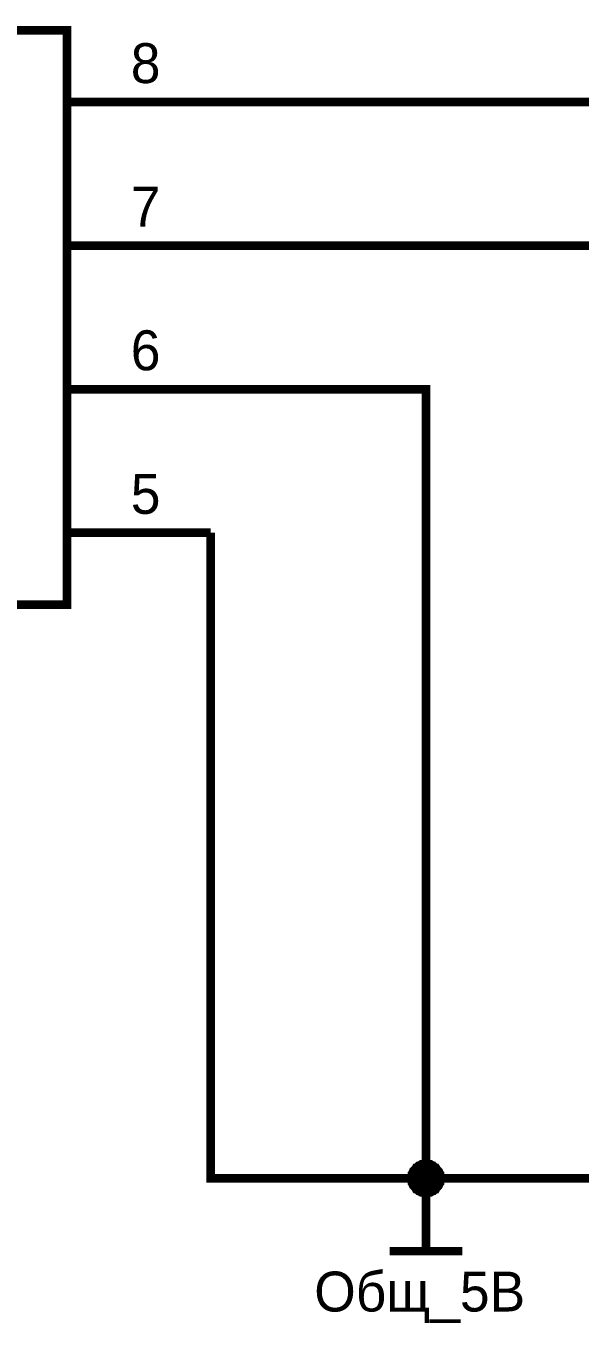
# Model space of a CAD drawing. Extents: x 0 to 594, y 0 to 420.
# Drawn here: x 211.11 to 230.41, y 109.95 to 155.15 of the extents above; entities that cross this region are included whole.
import ezdxf

# ---------------------------------------------------------------- set-up
doc = ezdxf.new("R2010")
doc.units = 0
doc.layers.add('SHEET', color=255, linetype='CONTINUOUS')

msp = doc.modelspace()

# ---------------------------------------------------------------- linework, layer by layer
at = {"layer": 'SHEET', "const_width": 0.3}
msp.add_lwpolyline([(185.069, 154.998), (212.54, 154.998), (212.54, 134.985), (185.069, 134.985), (185.069, 154.998)], close=True, dxfattribs=at)
at = {"layer": 'SHEET'}
for points, const_width in [([(212.54, 152.497), (217.541, 152.497)], 0.3), ([(247.529, 152.497), (217.541, 152.497)], 0.3), ([(212.54, 147.493), (217.541, 147.493)], 0.3), ([(235.044, 147.493), (217.541, 147.493)], 0.3), ([(212.54, 142.49), (217.541, 142.49)], 0.3), ([(217.541, 142.49), (225.042, 142.49), (225.042, 114.989), (217.541, 114.989), (217.541, 137.487)], 0.3), ([(212.54, 137.487), (217.541, 137.487)], 0.3), ([(224.539, 114.989), (224.539, 115.007), (224.539, 115.041), (224.539, 115.059), (224.556, 115.093), (224.556, 115.111), (224.556, 115.146), (224.573, 115.163), (224.573, 115.18), (224.591, 115.215), (224.608, 115.232), (224.608, 115.25), (224.625, 115.267), (224.643, 115.285), (224.66, 115.302), (224.677, 115.319), (224.695, 115.354), (224.712, 115.354), (224.73, 115.371), (224.747, 115.389), (224.764, 115.406), (224.782, 115.424), (224.799, 115.424), (224.816, 115.441), (224.851, 115.458), (224.868, 115.458), (224.886, 115.476), (224.921, 115.476), (224.938, 115.476), (224.973, 115.493), (224.99, 115.493), (225.025, 115.493), (225.042, 115.493)], 0.3), ([(224.539, 114.989), (224.539, 115.007), (224.539, 115.041), (224.539, 115.059), (224.556, 115.093), (224.556, 115.111), (224.556, 115.146), (224.573, 115.163), (224.573, 115.18), (224.591, 115.215), (224.608, 115.232), (224.608, 115.25), (224.625, 115.267), (224.643, 115.285), (224.66, 115.302), (224.677, 115.319), (224.695, 115.354), (224.712, 115.354), (224.73, 115.371), (224.747, 115.389), (224.764, 115.406), (224.782, 115.424), (224.799, 115.424), (224.816, 115.441), (224.851, 115.458), (224.868, 115.458), (224.886, 115.476), (224.921, 115.476), (224.938, 115.476), (224.973, 115.493), (224.99, 115.493), (225.025, 115.493), (225.042, 115.493)], 0.3), ([(224.539, 114.989), (224.539, 115.007), (224.539, 115.041), (224.539, 115.059), (224.556, 115.093), (224.556, 115.111), (224.556, 115.146), (224.573, 115.163), (224.573, 115.18), (224.591, 115.215), (224.608, 115.232), (224.608, 115.25), (224.625, 115.267), (224.643, 115.285), (224.66, 115.302), (224.677, 115.319), (224.695, 115.354), (224.712, 115.354), (224.73, 115.371), (224.747, 115.389), (224.764, 115.406), (224.782, 115.424), (224.799, 115.424), (224.816, 115.441), (224.851, 115.458), (224.868, 115.458), (224.886, 115.476), (224.921, 115.476), (224.938, 115.476), (224.973, 115.493), (224.99, 115.493), (225.025, 115.493), (225.042, 115.493)], 0.3), ([(224.539, 114.989), (224.539, 115.007), (224.539, 115.041), (224.539, 115.059), (224.556, 115.093), (224.556, 115.111), (224.556, 115.146), (224.573, 115.163), (224.573, 115.18), (224.591, 115.215), (224.608, 115.232), (224.608, 115.25), (224.625, 115.267), (224.643, 115.285), (224.66, 115.302), (224.677, 115.319), (224.695, 115.354), (224.712, 115.354), (224.73, 115.371), (224.747, 115.389), (224.764, 115.406), (224.782, 115.424), (224.799, 115.424), (224.816, 115.441), (224.851, 115.458), (224.868, 115.458), (224.886, 115.476), (224.921, 115.476), (224.938, 115.476), (224.973, 115.493), (224.99, 115.493), (225.025, 115.493), (225.042, 115.493)], 0.3), ([(224.539, 114.989), (224.539, 115.007), (224.539, 115.041), (224.539, 115.059), (224.556, 115.093), (224.556, 115.111), (224.556, 115.146), (224.573, 115.163), (224.573, 115.18), (224.591, 115.215), (224.608, 115.232), (224.608, 115.25), (224.625, 115.267), (224.643, 115.285), (224.66, 115.302), (224.677, 115.319), (224.695, 115.354), (224.712, 115.354), (224.73, 115.371), (224.747, 115.389), (224.764, 115.406), (224.782, 115.424), (224.799, 115.424), (224.816, 115.441), (224.851, 115.458), (224.868, 115.458), (224.886, 115.476), (224.921, 115.476), (224.938, 115.476), (224.973, 115.493), (224.99, 115.493), (225.025, 115.493), (225.042, 115.493)], 0.3), ([(224.539, 114.989), (224.539, 115.007), (224.539, 115.041), (224.539, 115.059), (224.556, 115.093), (224.556, 115.111), (224.556, 115.146), (224.573, 115.163), (224.573, 115.18), (224.591, 115.215), (224.608, 115.232), (224.608, 115.25), (224.625, 115.267), (224.643, 115.285), (224.66, 115.302), (224.677, 115.319), (224.695, 115.354), (224.712, 115.354), (224.73, 115.371), (224.747, 115.389), (224.764, 115.406), (224.782, 115.424), (224.799, 115.424), (224.816, 115.441), (224.851, 115.458), (224.868, 115.458), (224.886, 115.476), (224.921, 115.476), (224.938, 115.476), (224.973, 115.493), (224.99, 115.493), (225.025, 115.493), (225.042, 115.493)], 0.3), ([(224.539, 114.989), (224.539, 115.007), (224.539, 115.041), (224.539, 115.059), (224.556, 115.093), (224.556, 115.111), (224.556, 115.146), (224.573, 115.163), (224.573, 115.18), (224.591, 115.215), (224.608, 115.232), (224.608, 115.25), (224.625, 115.267), (224.643, 115.285), (224.66, 115.302), (224.677, 115.319), (224.695, 115.354), (224.712, 115.354), (224.73, 115.371), (224.747, 115.389), (224.764, 115.406), (224.782, 115.424), (224.799, 115.424), (224.816, 115.441), (224.851, 115.458), (224.868, 115.458), (224.886, 115.476), (224.921, 115.476), (224.938, 115.476), (224.973, 115.493), (224.99, 115.493), (225.025, 115.493), (225.042, 115.493)], 0.0991), ([(224.539, 114.989), (224.539, 115.007), (224.539, 115.041), (224.539, 115.059), (224.556, 115.093), (224.556, 115.111), (224.556, 115.146), (224.573, 115.163), (224.573, 115.18), (224.591, 115.215), (224.608, 115.232), (224.608, 115.25), (224.625, 115.267), (224.643, 115.285), (224.66, 115.302), (224.677, 115.319), (224.695, 115.354), (224.712, 115.354), (224.73, 115.371), (224.747, 115.389), (224.764, 115.406), (224.782, 115.424), (224.799, 115.424), (224.816, 115.441), (224.851, 115.458), (224.868, 115.458), (224.886, 115.476), (224.921, 115.476), (224.938, 115.476), (224.973, 115.493), (224.99, 115.493), (225.025, 115.493), (225.042, 115.493)], 0.0991), ([(224.539, 114.989), (224.539, 115.007), (224.539, 115.041), (224.539, 115.059), (224.556, 115.093), (224.556, 115.111), (224.556, 115.146), (224.573, 115.163), (224.573, 115.18), (224.591, 115.215), (224.608, 115.232), (224.608, 115.25), (224.625, 115.267), (224.643, 115.285), (224.66, 115.302), (224.677, 115.319), (224.695, 115.354), (224.712, 115.354), (224.73, 115.371), (224.747, 115.389), (224.764, 115.406), (224.782, 115.424), (224.799, 115.424), (224.816, 115.441), (224.851, 115.458), (224.868, 115.458), (224.886, 115.476), (224.921, 115.476), (224.938, 115.476), (224.973, 115.493), (224.99, 115.493), (225.025, 115.493), (225.042, 115.493)], 0.0991), ([(224.539, 114.989), (224.539, 115.007), (224.539, 115.041), (224.539, 115.059), (224.556, 115.093), (224.556, 115.111), (224.556, 115.146), (224.573, 115.163), (224.573, 115.18), (224.591, 115.215), (224.608, 115.232), (224.608, 115.25), (224.625, 115.267), (224.643, 115.285), (224.66, 115.302), (224.677, 115.319), (224.695, 115.354), (224.712, 115.354), (224.73, 115.371), (224.747, 115.389), (224.764, 115.406), (224.782, 115.424), (224.799, 115.424), (224.816, 115.441), (224.851, 115.458), (224.868, 115.458), (224.886, 115.476), (224.921, 115.476), (224.938, 115.476), (224.973, 115.493), (224.99, 115.493), (225.025, 115.493), (225.042, 115.493)], 0.0991), ([(224.539, 114.989), (224.539, 115.007), (224.539, 115.041), (224.539, 115.059), (224.556, 115.093), (224.556, 115.111), (224.556, 115.146), (224.573, 115.163), (224.573, 115.18), (224.591, 115.215), (224.608, 115.232), (224.608, 115.25), (224.625, 115.267), (224.643, 115.285), (224.66, 115.302), (224.677, 115.319), (224.695, 115.354), (224.712, 115.354), (224.73, 115.371), (224.747, 115.389), (224.764, 115.406), (224.782, 115.424), (224.799, 115.424), (224.816, 115.441), (224.851, 115.458), (224.868, 115.458), (224.886, 115.476), (224.921, 115.476), (224.938, 115.476), (224.973, 115.493), (224.99, 115.493), (225.025, 115.493), (225.042, 115.493)], 0.0991), ([(224.539, 114.989), (224.539, 115.007), (224.539, 115.041), (224.539, 115.059), (224.556, 115.093), (224.556, 115.111), (224.556, 115.146), (224.573, 115.163), (224.573, 115.18), (224.591, 115.215), (224.608, 115.232), (224.608, 115.25), (224.625, 115.267), (224.643, 115.285), (224.66, 115.302), (224.677, 115.319), (224.695, 115.354), (224.712, 115.354), (224.73, 115.371), (224.747, 115.389), (224.764, 115.406), (224.782, 115.424), (224.799, 115.424), (224.816, 115.441), (224.851, 115.458), (224.868, 115.458), (224.886, 115.476), (224.921, 115.476), (224.938, 115.476), (224.973, 115.493), (224.99, 115.493), (225.025, 115.493), (225.042, 115.493)], 0.0991), ([(225.042, 115.493), (225.042, 115.493)], 0.3), ([(225.042, 115.493), (225.059, 115.493), (225.094, 115.493), (225.112, 115.493), (225.146, 115.476), (225.164, 115.476), (225.198, 115.476), (225.216, 115.458), (225.233, 115.458), (225.268, 115.441), (225.285, 115.424), (225.303, 115.424), (225.32, 115.406), (225.337, 115.389), (225.355, 115.371), (225.372, 115.354), (225.389, 115.354), (225.407, 115.319), (225.424, 115.302), (225.441, 115.285), (225.459, 115.267), (225.476, 115.25), (225.476, 115.232), (225.494, 115.215), (225.511, 115.18), (225.511, 115.163), (225.528, 115.146), (225.528, 115.111), (225.528, 115.093), (225.546, 115.059), (225.546, 115.041), (225.546, 115.007), (225.546, 114.989)], 0.3), ([(225.042, 115.493), (225.042, 115.493)], 0.3), ([(225.042, 115.493), (225.059, 115.493), (225.094, 115.493), (225.112, 115.493), (225.146, 115.476), (225.164, 115.476), (225.198, 115.476), (225.216, 115.458), (225.233, 115.458), (225.268, 115.441), (225.285, 115.424), (225.303, 115.424), (225.32, 115.406), (225.337, 115.389), (225.355, 115.371), (225.372, 115.354), (225.389, 115.354), (225.407, 115.319), (225.424, 115.302), (225.441, 115.285), (225.459, 115.267), (225.476, 115.25), (225.476, 115.232), (225.494, 115.215), (225.511, 115.18), (225.511, 115.163), (225.528, 115.146), (225.528, 115.111), (225.528, 115.093), (225.546, 115.059), (225.546, 115.041), (225.546, 115.007), (225.546, 114.989)], 0.3), ([(225.042, 115.493), (225.042, 115.493)], 0.3), ([(225.042, 115.493), (225.059, 115.493), (225.094, 115.493), (225.112, 115.493), (225.146, 115.476), (225.164, 115.476), (225.198, 115.476), (225.216, 115.458), (225.233, 115.458), (225.268, 115.441), (225.285, 115.424), (225.303, 115.424), (225.32, 115.406), (225.337, 115.389), (225.355, 115.371), (225.372, 115.354), (225.389, 115.354), (225.407, 115.319), (225.424, 115.302), (225.441, 115.285), (225.459, 115.267), (225.476, 115.25), (225.476, 115.232), (225.494, 115.215), (225.511, 115.18), (225.511, 115.163), (225.528, 115.146), (225.528, 115.111), (225.528, 115.093), (225.546, 115.059), (225.546, 115.041), (225.546, 115.007), (225.546, 114.989)], 0.3), ([(225.042, 115.493), (225.042, 115.493)], 0.3), ([(225.042, 115.493), (225.059, 115.493), (225.094, 115.493), (225.112, 115.493), (225.146, 115.476), (225.164, 115.476), (225.198, 115.476), (225.216, 115.458), (225.233, 115.458), (225.268, 115.441), (225.285, 115.424), (225.303, 115.424), (225.32, 115.406), (225.337, 115.389), (225.355, 115.371), (225.372, 115.354), (225.389, 115.354), (225.407, 115.319), (225.424, 115.302), (225.441, 115.285), (225.459, 115.267), (225.476, 115.25), (225.476, 115.232), (225.494, 115.215), (225.511, 115.18), (225.511, 115.163), (225.528, 115.146), (225.528, 115.111), (225.528, 115.093), (225.546, 115.059), (225.546, 115.041), (225.546, 115.007), (225.546, 114.989)], 0.3), ([(225.042, 115.493), (225.042, 115.493)], 0.3), ([(225.042, 115.493), (225.059, 115.493), (225.094, 115.493), (225.112, 115.493), (225.146, 115.476), (225.164, 115.476), (225.198, 115.476), (225.216, 115.458), (225.233, 115.458), (225.268, 115.441), (225.285, 115.424), (225.303, 115.424), (225.32, 115.406), (225.337, 115.389), (225.355, 115.371), (225.372, 115.354), (225.389, 115.354), (225.407, 115.319), (225.424, 115.302), (225.441, 115.285), (225.459, 115.267), (225.476, 115.25), (225.476, 115.232), (225.494, 115.215), (225.511, 115.18), (225.511, 115.163), (225.528, 115.146), (225.528, 115.111), (225.528, 115.093), (225.546, 115.059), (225.546, 115.041), (225.546, 115.007), (225.546, 114.989)], 0.3), ([(225.042, 115.493), (225.042, 115.493)], 0.3), ([(225.042, 115.493), (225.059, 115.493), (225.094, 115.493), (225.112, 115.493), (225.146, 115.476), (225.164, 115.476), (225.198, 115.476), (225.216, 115.458), (225.233, 115.458), (225.268, 115.441), (225.285, 115.424), (225.303, 115.424), (225.32, 115.406), (225.337, 115.389), (225.355, 115.371), (225.372, 115.354), (225.389, 115.354), (225.407, 115.319), (225.424, 115.302), (225.441, 115.285), (225.459, 115.267), (225.476, 115.25), (225.476, 115.232), (225.494, 115.215), (225.511, 115.18), (225.511, 115.163), (225.528, 115.146), (225.528, 115.111), (225.528, 115.093), (225.546, 115.059), (225.546, 115.041), (225.546, 115.007), (225.546, 114.989)], 0.3), ([(225.042, 115.493), (225.042, 115.493)], 0.0991), ([(225.042, 115.493), (225.059, 115.493), (225.094, 115.493), (225.112, 115.493), (225.146, 115.476), (225.164, 115.476), (225.198, 115.476), (225.216, 115.458), (225.233, 115.458), (225.268, 115.441), (225.285, 115.424), (225.303, 115.424), (225.32, 115.406), (225.337, 115.389), (225.355, 115.371), (225.372, 115.354), (225.389, 115.354), (225.407, 115.319), (225.424, 115.302), (225.441, 115.285), (225.459, 115.267), (225.476, 115.25), (225.476, 115.232), (225.494, 115.215), (225.511, 115.18), (225.511, 115.163), (225.528, 115.146), (225.528, 115.111), (225.528, 115.093), (225.546, 115.059), (225.546, 115.041), (225.546, 115.007), (225.546, 114.989)], 0.0991), ([(225.042, 115.493), (225.042, 115.493)], 0.0991), ([(225.042, 115.493), (225.059, 115.493), (225.094, 115.493), (225.112, 115.493), (225.146, 115.476), (225.164, 115.476), (225.198, 115.476), (225.216, 115.458), (225.233, 115.458), (225.268, 115.441), (225.285, 115.424), (225.303, 115.424), (225.32, 115.406), (225.337, 115.389), (225.355, 115.371), (225.372, 115.354), (225.389, 115.354), (225.407, 115.319), (225.424, 115.302), (225.441, 115.285), (225.459, 115.267), (225.476, 115.25), (225.476, 115.232), (225.494, 115.215), (225.511, 115.18), (225.511, 115.163), (225.528, 115.146), (225.528, 115.111), (225.528, 115.093), (225.546, 115.059), (225.546, 115.041), (225.546, 115.007), (225.546, 114.989)], 0.0991), ([(225.042, 115.493), (225.042, 115.493)], 0.0991), ([(225.042, 115.493), (225.059, 115.493), (225.094, 115.493), (225.112, 115.493), (225.146, 115.476), (225.164, 115.476), (225.198, 115.476), (225.216, 115.458), (225.233, 115.458), (225.268, 115.441), (225.285, 115.424), (225.303, 115.424), (225.32, 115.406), (225.337, 115.389), (225.355, 115.371), (225.372, 115.354), (225.389, 115.354), (225.407, 115.319), (225.424, 115.302), (225.441, 115.285), (225.459, 115.267), (225.476, 115.25), (225.476, 115.232), (225.494, 115.215), (225.511, 115.18), (225.511, 115.163), (225.528, 115.146), (225.528, 115.111), (225.528, 115.093), (225.546, 115.059), (225.546, 115.041), (225.546, 115.007), (225.546, 114.989)], 0.0991), ([(225.042, 115.493), (225.042, 115.493)], 0.0991), ([(225.042, 115.493), (225.059, 115.493), (225.094, 115.493), (225.112, 115.493), (225.146, 115.476), (225.164, 115.476), (225.198, 115.476), (225.216, 115.458), (225.233, 115.458), (225.268, 115.441), (225.285, 115.424), (225.303, 115.424), (225.32, 115.406), (225.337, 115.389), (225.355, 115.371), (225.372, 115.354), (225.389, 115.354), (225.407, 115.319), (225.424, 115.302), (225.441, 115.285), (225.459, 115.267), (225.476, 115.25), (225.476, 115.232), (225.494, 115.215), (225.511, 115.18), (225.511, 115.163), (225.528, 115.146), (225.528, 115.111), (225.528, 115.093), (225.546, 115.059), (225.546, 115.041), (225.546, 115.007), (225.546, 114.989)], 0.0991), ([(225.042, 115.493), (225.042, 115.493)], 0.0991), ([(225.042, 115.493), (225.059, 115.493), (225.094, 115.493), (225.112, 115.493), (225.146, 115.476), (225.164, 115.476), (225.198, 115.476), (225.216, 115.458), (225.233, 115.458), (225.268, 115.441), (225.285, 115.424), (225.303, 115.424), (225.32, 115.406), (225.337, 115.389), (225.355, 115.371), (225.372, 115.354), (225.389, 115.354), (225.407, 115.319), (225.424, 115.302), (225.441, 115.285), (225.459, 115.267), (225.476, 115.25), (225.476, 115.232), (225.494, 115.215), (225.511, 115.18), (225.511, 115.163), (225.528, 115.146), (225.528, 115.111), (225.528, 115.093), (225.546, 115.059), (225.546, 115.041), (225.546, 115.007), (225.546, 114.989)], 0.0991), ([(225.042, 115.493), (225.042, 115.493)], 0.0991), ([(225.042, 115.493), (225.059, 115.493), (225.094, 115.493), (225.112, 115.493), (225.146, 115.476), (225.164, 115.476), (225.198, 115.476), (225.216, 115.458), (225.233, 115.458), (225.268, 115.441), (225.285, 115.424), (225.303, 115.424), (225.32, 115.406), (225.337, 115.389), (225.355, 115.371), (225.372, 115.354), (225.389, 115.354), (225.407, 115.319), (225.424, 115.302), (225.441, 115.285), (225.459, 115.267), (225.476, 115.25), (225.476, 115.232), (225.494, 115.215), (225.511, 115.18), (225.511, 115.163), (225.528, 115.146), (225.528, 115.111), (225.528, 115.093), (225.546, 115.059), (225.546, 115.041), (225.546, 115.007), (225.546, 114.989)], 0.0991), ([(225.042, 114.485), (225.025, 114.485), (224.99, 114.485), (224.973, 114.485), (224.938, 114.503), (224.921, 114.503), (224.886, 114.503), (224.868, 114.52), (224.851, 114.52), (224.816, 114.538), (224.799, 114.555), (224.782, 114.555), (224.764, 114.572), (224.747, 114.59), (224.73, 114.607), (224.712, 114.624), (224.695, 114.624), (224.677, 114.659), (224.66, 114.677), (224.643, 114.694), (224.625, 114.711), (224.608, 114.729), (224.608, 114.746), (224.591, 114.763), (224.573, 114.798), (224.573, 114.816), (224.556, 114.833), (224.556, 114.868), (224.556, 114.885), (224.539, 114.92), (224.539, 114.937), (224.539, 114.972), (224.539, 114.989)], 0.3), ([(224.539, 114.989), (224.539, 114.989)], 0.3), ([(225.042, 114.485), (225.025, 114.485), (224.99, 114.485), (224.973, 114.485), (224.938, 114.503), (224.921, 114.503), (224.886, 114.503), (224.868, 114.52), (224.851, 114.52), (224.816, 114.538), (224.799, 114.555), (224.782, 114.555), (224.764, 114.572), (224.747, 114.59), (224.73, 114.607), (224.712, 114.624), (224.695, 114.624), (224.677, 114.659), (224.66, 114.677), (224.643, 114.694), (224.625, 114.711), (224.608, 114.729), (224.608, 114.746), (224.591, 114.763), (224.573, 114.798), (224.573, 114.816), (224.556, 114.833), (224.556, 114.868), (224.556, 114.885), (224.539, 114.92), (224.539, 114.937), (224.539, 114.972), (224.539, 114.989)], 0.3), ([(224.539, 114.989), (224.539, 114.989)], 0.3), ([(225.042, 114.485), (225.025, 114.485), (224.99, 114.485), (224.973, 114.485), (224.938, 114.503), (224.921, 114.503), (224.886, 114.503), (224.868, 114.52), (224.851, 114.52), (224.816, 114.538), (224.799, 114.555), (224.782, 114.555), (224.764, 114.572), (224.747, 114.59), (224.73, 114.607), (224.712, 114.624), (224.695, 114.624), (224.677, 114.659), (224.66, 114.677), (224.643, 114.694), (224.625, 114.711), (224.608, 114.729), (224.608, 114.746), (224.591, 114.763), (224.573, 114.798), (224.573, 114.816), (224.556, 114.833), (224.556, 114.868), (224.556, 114.885), (224.539, 114.92), (224.539, 114.937), (224.539, 114.972), (224.539, 114.989)], 0.3), ([(224.539, 114.989), (224.539, 114.989)], 0.3), ([(225.042, 114.485), (225.025, 114.485), (224.99, 114.485), (224.973, 114.485), (224.938, 114.503), (224.921, 114.503), (224.886, 114.503), (224.868, 114.52), (224.851, 114.52), (224.816, 114.538), (224.799, 114.555), (224.782, 114.555), (224.764, 114.572), (224.747, 114.59), (224.73, 114.607), (224.712, 114.624), (224.695, 114.624), (224.677, 114.659), (224.66, 114.677), (224.643, 114.694), (224.625, 114.711), (224.608, 114.729), (224.608, 114.746), (224.591, 114.763), (224.573, 114.798), (224.573, 114.816), (224.556, 114.833), (224.556, 114.868), (224.556, 114.885), (224.539, 114.92), (224.539, 114.937), (224.539, 114.972), (224.539, 114.989)], 0.3), ([(224.539, 114.989), (224.539, 114.989)], 0.3), ([(225.042, 114.485), (225.025, 114.485), (224.99, 114.485), (224.973, 114.485), (224.938, 114.503), (224.921, 114.503), (224.886, 114.503), (224.868, 114.52), (224.851, 114.52), (224.816, 114.538), (224.799, 114.555), (224.782, 114.555), (224.764, 114.572), (224.747, 114.59), (224.73, 114.607), (224.712, 114.624), (224.695, 114.624), (224.677, 114.659), (224.66, 114.677), (224.643, 114.694), (224.625, 114.711), (224.608, 114.729), (224.608, 114.746), (224.591, 114.763), (224.573, 114.798), (224.573, 114.816), (224.556, 114.833), (224.556, 114.868), (224.556, 114.885), (224.539, 114.92), (224.539, 114.937), (224.539, 114.972), (224.539, 114.989)], 0.3), ([(224.539, 114.989), (224.539, 114.989)], 0.3), ([(225.042, 114.485), (225.025, 114.485), (224.99, 114.485), (224.973, 114.485), (224.938, 114.503), (224.921, 114.503), (224.886, 114.503), (224.868, 114.52), (224.851, 114.52), (224.816, 114.538), (224.799, 114.555), (224.782, 114.555), (224.764, 114.572), (224.747, 114.59), (224.73, 114.607), (224.712, 114.624), (224.695, 114.624), (224.677, 114.659), (224.66, 114.677), (224.643, 114.694), (224.625, 114.711), (224.608, 114.729), (224.608, 114.746), (224.591, 114.763), (224.573, 114.798), (224.573, 114.816), (224.556, 114.833), (224.556, 114.868), (224.556, 114.885), (224.539, 114.92), (224.539, 114.937), (224.539, 114.972), (224.539, 114.989)], 0.3), ([(224.539, 114.989), (224.539, 114.989)], 0.3), ([(225.042, 114.485), (225.025, 114.485), (224.99, 114.485), (224.973, 114.485), (224.938, 114.503), (224.921, 114.503), (224.886, 114.503), (224.868, 114.52), (224.851, 114.52), (224.816, 114.538), (224.799, 114.555), (224.782, 114.555), (224.764, 114.572), (224.747, 114.59), (224.73, 114.607), (224.712, 114.624), (224.695, 114.624), (224.677, 114.659), (224.66, 114.677), (224.643, 114.694), (224.625, 114.711), (224.608, 114.729), (224.608, 114.746), (224.591, 114.763), (224.573, 114.798), (224.573, 114.816), (224.556, 114.833), (224.556, 114.868), (224.556, 114.885), (224.539, 114.92), (224.539, 114.937), (224.539, 114.972), (224.539, 114.989)], 0.0991), ([(224.539, 114.989), (224.539, 114.989)], 0.0991), ([(225.042, 114.485), (225.025, 114.485), (224.99, 114.485), (224.973, 114.485), (224.938, 114.503), (224.921, 114.503), (224.886, 114.503), (224.868, 114.52), (224.851, 114.52), (224.816, 114.538), (224.799, 114.555), (224.782, 114.555), (224.764, 114.572), (224.747, 114.59), (224.73, 114.607), (224.712, 114.624), (224.695, 114.624), (224.677, 114.659), (224.66, 114.677), (224.643, 114.694), (224.625, 114.711), (224.608, 114.729), (224.608, 114.746), (224.591, 114.763), (224.573, 114.798), (224.573, 114.816), (224.556, 114.833), (224.556, 114.868), (224.556, 114.885), (224.539, 114.92), (224.539, 114.937), (224.539, 114.972), (224.539, 114.989)], 0.0991), ([(224.539, 114.989), (224.539, 114.989)], 0.0991), ([(225.042, 114.485), (225.025, 114.485), (224.99, 114.485), (224.973, 114.485), (224.938, 114.503), (224.921, 114.503), (224.886, 114.503), (224.868, 114.52), (224.851, 114.52), (224.816, 114.538), (224.799, 114.555), (224.782, 114.555), (224.764, 114.572), (224.747, 114.59), (224.73, 114.607), (224.712, 114.624), (224.695, 114.624), (224.677, 114.659), (224.66, 114.677), (224.643, 114.694), (224.625, 114.711), (224.608, 114.729), (224.608, 114.746), (224.591, 114.763), (224.573, 114.798), (224.573, 114.816), (224.556, 114.833), (224.556, 114.868), (224.556, 114.885), (224.539, 114.92), (224.539, 114.937), (224.539, 114.972), (224.539, 114.989)], 0.0991), ([(224.539, 114.989), (224.539, 114.989)], 0.0991), ([(225.042, 114.485), (225.025, 114.485), (224.99, 114.485), (224.973, 114.485), (224.938, 114.503), (224.921, 114.503), (224.886, 114.503), (224.868, 114.52), (224.851, 114.52), (224.816, 114.538), (224.799, 114.555), (224.782, 114.555), (224.764, 114.572), (224.747, 114.59), (224.73, 114.607), (224.712, 114.624), (224.695, 114.624), (224.677, 114.659), (224.66, 114.677), (224.643, 114.694), (224.625, 114.711), (224.608, 114.729), (224.608, 114.746), (224.591, 114.763), (224.573, 114.798), (224.573, 114.816), (224.556, 114.833), (224.556, 114.868), (224.556, 114.885), (224.539, 114.92), (224.539, 114.937), (224.539, 114.972), (224.539, 114.989)], 0.0991), ([(224.539, 114.989), (224.539, 114.989)], 0.0991), ([(225.042, 114.485), (225.025, 114.485), (224.99, 114.485), (224.973, 114.485), (224.938, 114.503), (224.921, 114.503), (224.886, 114.503), (224.868, 114.52), (224.851, 114.52), (224.816, 114.538), (224.799, 114.555), (224.782, 114.555), (224.764, 114.572), (224.747, 114.59), (224.73, 114.607), (224.712, 114.624), (224.695, 114.624), (224.677, 114.659), (224.66, 114.677), (224.643, 114.694), (224.625, 114.711), (224.608, 114.729), (224.608, 114.746), (224.591, 114.763), (224.573, 114.798), (224.573, 114.816), (224.556, 114.833), (224.556, 114.868), (224.556, 114.885), (224.539, 114.92), (224.539, 114.937), (224.539, 114.972), (224.539, 114.989)], 0.0991), ([(224.539, 114.989), (224.539, 114.989)], 0.0991), ([(225.042, 114.485), (225.025, 114.485), (224.99, 114.485), (224.973, 114.485), (224.938, 114.503), (224.921, 114.503), (224.886, 114.503), (224.868, 114.52), (224.851, 114.52), (224.816, 114.538), (224.799, 114.555), (224.782, 114.555), (224.764, 114.572), (224.747, 114.59), (224.73, 114.607), (224.712, 114.624), (224.695, 114.624), (224.677, 114.659), (224.66, 114.677), (224.643, 114.694), (224.625, 114.711), (224.608, 114.729), (224.608, 114.746), (224.591, 114.763), (224.573, 114.798), (224.573, 114.816), (224.556, 114.833), (224.556, 114.868), (224.556, 114.885), (224.539, 114.92), (224.539, 114.937), (224.539, 114.972), (224.539, 114.989)], 0.0991), ([(224.539, 114.989), (224.539, 114.989)], 0.0991), ([(225.042, 114.989), (225.042, 112.453)], 0.3), ([(225.546, 114.989), (225.546, 114.972), (225.546, 114.937), (225.546, 114.92), (225.528, 114.885), (225.528, 114.868), (225.528, 114.833), (225.511, 114.816), (225.511, 114.798), (225.494, 114.763), (225.476, 114.746), (225.476, 114.729), (225.459, 114.711), (225.441, 114.694), (225.424, 114.677), (225.407, 114.659), (225.389, 114.624), (225.372, 114.624), (225.355, 114.607), (225.337, 114.59), (225.32, 114.572), (225.303, 114.555), (225.285, 114.555), (225.268, 114.538), (225.233, 114.52), (225.216, 114.52), (225.198, 114.503), (225.164, 114.503), (225.146, 114.503), (225.112, 114.485), (225.094, 114.485), (225.059, 114.485), (225.042, 114.485)], 0.3), ([(225.546, 114.989), (225.546, 114.972), (225.546, 114.937), (225.546, 114.92), (225.528, 114.885), (225.528, 114.868), (225.528, 114.833), (225.511, 114.816), (225.511, 114.798), (225.494, 114.763), (225.476, 114.746), (225.476, 114.729), (225.459, 114.711), (225.441, 114.694), (225.424, 114.677), (225.407, 114.659), (225.389, 114.624), (225.372, 114.624), (225.355, 114.607), (225.337, 114.59), (225.32, 114.572), (225.303, 114.555), (225.285, 114.555), (225.268, 114.538), (225.233, 114.52), (225.216, 114.52), (225.198, 114.503), (225.164, 114.503), (225.146, 114.503), (225.112, 114.485), (225.094, 114.485), (225.059, 114.485), (225.042, 114.485)], 0.3), ([(235.044, 114.989), (235.044, 114.989), (225.042, 114.989)], 0.3), ([(225.546, 114.989), (225.546, 114.972), (225.546, 114.937), (225.546, 114.92), (225.528, 114.885), (225.528, 114.868), (225.528, 114.833), (225.511, 114.816), (225.511, 114.798), (225.494, 114.763), (225.476, 114.746), (225.476, 114.729), (225.459, 114.711), (225.441, 114.694), (225.424, 114.677), (225.407, 114.659), (225.389, 114.624), (225.372, 114.624), (225.355, 114.607), (225.337, 114.59), (225.32, 114.572), (225.303, 114.555), (225.285, 114.555), (225.268, 114.538), (225.233, 114.52), (225.216, 114.52), (225.198, 114.503), (225.164, 114.503), (225.146, 114.503), (225.112, 114.485), (225.094, 114.485), (225.059, 114.485), (225.042, 114.485)], 0.3), ([(225.546, 114.989), (225.546, 114.972), (225.546, 114.937), (225.546, 114.92), (225.528, 114.885), (225.528, 114.868), (225.528, 114.833), (225.511, 114.816), (225.511, 114.798), (225.494, 114.763), (225.476, 114.746), (225.476, 114.729), (225.459, 114.711), (225.441, 114.694), (225.424, 114.677), (225.407, 114.659), (225.389, 114.624), (225.372, 114.624), (225.355, 114.607), (225.337, 114.59), (225.32, 114.572), (225.303, 114.555), (225.285, 114.555), (225.268, 114.538), (225.233, 114.52), (225.216, 114.52), (225.198, 114.503), (225.164, 114.503), (225.146, 114.503), (225.112, 114.485), (225.094, 114.485), (225.059, 114.485), (225.042, 114.485)], 0.3), ([(225.546, 114.989), (225.546, 114.972), (225.546, 114.937), (225.546, 114.92), (225.528, 114.885), (225.528, 114.868), (225.528, 114.833), (225.511, 114.816), (225.511, 114.798), (225.494, 114.763), (225.476, 114.746), (225.476, 114.729), (225.459, 114.711), (225.441, 114.694), (225.424, 114.677), (225.407, 114.659), (225.389, 114.624), (225.372, 114.624), (225.355, 114.607), (225.337, 114.59), (225.32, 114.572), (225.303, 114.555), (225.285, 114.555), (225.268, 114.538), (225.233, 114.52), (225.216, 114.52), (225.198, 114.503), (225.164, 114.503), (225.146, 114.503), (225.112, 114.485), (225.094, 114.485), (225.059, 114.485), (225.042, 114.485)], 0.3), ([(225.546, 114.989), (225.546, 114.972), (225.546, 114.937), (225.546, 114.92), (225.528, 114.885), (225.528, 114.868), (225.528, 114.833), (225.511, 114.816), (225.511, 114.798), (225.494, 114.763), (225.476, 114.746), (225.476, 114.729), (225.459, 114.711), (225.441, 114.694), (225.424, 114.677), (225.407, 114.659), (225.389, 114.624), (225.372, 114.624), (225.355, 114.607), (225.337, 114.59), (225.32, 114.572), (225.303, 114.555), (225.285, 114.555), (225.268, 114.538), (225.233, 114.52), (225.216, 114.52), (225.198, 114.503), (225.164, 114.503), (225.146, 114.503), (225.112, 114.485), (225.094, 114.485), (225.059, 114.485), (225.042, 114.485)], 0.3), ([(225.546, 114.989), (225.546, 114.972), (225.546, 114.937), (225.546, 114.92), (225.528, 114.885), (225.528, 114.868), (225.528, 114.833), (225.511, 114.816), (225.511, 114.798), (225.494, 114.763), (225.476, 114.746), (225.476, 114.729), (225.459, 114.711), (225.441, 114.694), (225.424, 114.677), (225.407, 114.659), (225.389, 114.624), (225.372, 114.624), (225.355, 114.607), (225.337, 114.59), (225.32, 114.572), (225.303, 114.555), (225.285, 114.555), (225.268, 114.538), (225.233, 114.52), (225.216, 114.52), (225.198, 114.503), (225.164, 114.503), (225.146, 114.503), (225.112, 114.485), (225.094, 114.485), (225.059, 114.485), (225.042, 114.485)], 0.0991), ([(225.546, 114.989), (225.546, 114.972), (225.546, 114.937), (225.546, 114.92), (225.528, 114.885), (225.528, 114.868), (225.528, 114.833), (225.511, 114.816), (225.511, 114.798), (225.494, 114.763), (225.476, 114.746), (225.476, 114.729), (225.459, 114.711), (225.441, 114.694), (225.424, 114.677), (225.407, 114.659), (225.389, 114.624), (225.372, 114.624), (225.355, 114.607), (225.337, 114.59), (225.32, 114.572), (225.303, 114.555), (225.285, 114.555), (225.268, 114.538), (225.233, 114.52), (225.216, 114.52), (225.198, 114.503), (225.164, 114.503), (225.146, 114.503), (225.112, 114.485), (225.094, 114.485), (225.059, 114.485), (225.042, 114.485)], 0.0991), ([(225.546, 114.989), (225.546, 114.972), (225.546, 114.937), (225.546, 114.92), (225.528, 114.885), (225.528, 114.868), (225.528, 114.833), (225.511, 114.816), (225.511, 114.798), (225.494, 114.763), (225.476, 114.746), (225.476, 114.729), (225.459, 114.711), (225.441, 114.694), (225.424, 114.677), (225.407, 114.659), (225.389, 114.624), (225.372, 114.624), (225.355, 114.607), (225.337, 114.59), (225.32, 114.572), (225.303, 114.555), (225.285, 114.555), (225.268, 114.538), (225.233, 114.52), (225.216, 114.52), (225.198, 114.503), (225.164, 114.503), (225.146, 114.503), (225.112, 114.485), (225.094, 114.485), (225.059, 114.485), (225.042, 114.485)], 0.0991), ([(225.546, 114.989), (225.546, 114.972), (225.546, 114.937), (225.546, 114.92), (225.528, 114.885), (225.528, 114.868), (225.528, 114.833), (225.511, 114.816), (225.511, 114.798), (225.494, 114.763), (225.476, 114.746), (225.476, 114.729), (225.459, 114.711), (225.441, 114.694), (225.424, 114.677), (225.407, 114.659), (225.389, 114.624), (225.372, 114.624), (225.355, 114.607), (225.337, 114.59), (225.32, 114.572), (225.303, 114.555), (225.285, 114.555), (225.268, 114.538), (225.233, 114.52), (225.216, 114.52), (225.198, 114.503), (225.164, 114.503), (225.146, 114.503), (225.112, 114.485), (225.094, 114.485), (225.059, 114.485), (225.042, 114.485)], 0.0991), ([(225.546, 114.989), (225.546, 114.972), (225.546, 114.937), (225.546, 114.92), (225.528, 114.885), (225.528, 114.868), (225.528, 114.833), (225.511, 114.816), (225.511, 114.798), (225.494, 114.763), (225.476, 114.746), (225.476, 114.729), (225.459, 114.711), (225.441, 114.694), (225.424, 114.677), (225.407, 114.659), (225.389, 114.624), (225.372, 114.624), (225.355, 114.607), (225.337, 114.59), (225.32, 114.572), (225.303, 114.555), (225.285, 114.555), (225.268, 114.538), (225.233, 114.52), (225.216, 114.52), (225.198, 114.503), (225.164, 114.503), (225.146, 114.503), (225.112, 114.485), (225.094, 114.485), (225.059, 114.485), (225.042, 114.485)], 0.0991), ([(225.546, 114.989), (225.546, 114.972), (225.546, 114.937), (225.546, 114.92), (225.528, 114.885), (225.528, 114.868), (225.528, 114.833), (225.511, 114.816), (225.511, 114.798), (225.494, 114.763), (225.476, 114.746), (225.476, 114.729), (225.459, 114.711), (225.441, 114.694), (225.424, 114.677), (225.407, 114.659), (225.389, 114.624), (225.372, 114.624), (225.355, 114.607), (225.337, 114.59), (225.32, 114.572), (225.303, 114.555), (225.285, 114.555), (225.268, 114.538), (225.233, 114.52), (225.216, 114.52), (225.198, 114.503), (225.164, 114.503), (225.146, 114.503), (225.112, 114.485), (225.094, 114.485), (225.059, 114.485), (225.042, 114.485)], 0.0991), ([(225.546, 114.989), (225.546, 114.989), (225.546, 114.989), (225.546, 114.989), (225.546, 114.989), (225.546, 114.989), (225.546, 114.989), (225.546, 114.989), (225.546, 114.989), (225.546, 114.989), (225.546, 114.989), (225.546, 114.989), (225.546, 114.989), (225.546, 114.989), (225.546, 114.989), (225.546, 114.989), (225.546, 114.989), (225.546, 114.989), (225.546, 114.989), (225.546, 114.989), (225.546, 114.989), (225.546, 114.989), (225.546, 114.989), (225.546, 114.989), (225.546, 114.989), (225.546, 114.989), (225.546, 114.989), (225.546, 114.989), (225.546, 114.989), (225.546, 114.989), (225.546, 114.989), (225.546, 114.989), (225.546, 114.989)], 0.3), ([(225.546, 114.989), (225.546, 114.989)], 0.3), ([(225.546, 114.989), (225.546, 114.989), (225.546, 114.989), (225.546, 114.989), (225.546, 114.989), (225.546, 114.989), (225.546, 114.989), (225.546, 114.989), (225.546, 114.989), (225.546, 114.989), (225.546, 114.989), (225.546, 114.989), (225.546, 114.989), (225.546, 114.989), (225.546, 114.989), (225.546, 114.989), (225.546, 114.989), (225.546, 114.989), (225.546, 114.989), (225.546, 114.989), (225.546, 114.989), (225.546, 114.989), (225.546, 114.989), (225.546, 114.989), (225.546, 114.989), (225.546, 114.989), (225.546, 114.989), (225.546, 114.989), (225.546, 114.989), (225.546, 114.989), (225.546, 114.989), (225.546, 114.989), (225.546, 114.989)], 0.3), ([(225.546, 114.989), (225.546, 114.989)], 0.3), ([(225.546, 114.989), (225.546, 114.989), (225.546, 114.989), (225.546, 114.989), (225.546, 114.989), (225.546, 114.989), (225.546, 114.989), (225.546, 114.989), (225.546, 114.989), (225.546, 114.989), (225.546, 114.989), (225.546, 114.989), (225.546, 114.989), (225.546, 114.989), (225.546, 114.989), (225.546, 114.989), (225.546, 114.989), (225.546, 114.989), (225.546, 114.989), (225.546, 114.989), (225.546, 114.989), (225.546, 114.989), (225.546, 114.989), (225.546, 114.989), (225.546, 114.989), (225.546, 114.989), (225.546, 114.989), (225.546, 114.989), (225.546, 114.989), (225.546, 114.989), (225.546, 114.989), (225.546, 114.989), (225.546, 114.989)], 0.3), ([(225.546, 114.989), (225.546, 114.989)], 0.3), ([(225.546, 114.989), (225.546, 114.989), (225.546, 114.989), (225.546, 114.989), (225.546, 114.989), (225.546, 114.989), (225.546, 114.989), (225.546, 114.989), (225.546, 114.989), (225.546, 114.989), (225.546, 114.989), (225.546, 114.989), (225.546, 114.989), (225.546, 114.989), (225.546, 114.989), (225.546, 114.989), (225.546, 114.989), (225.546, 114.989), (225.546, 114.989), (225.546, 114.989), (225.546, 114.989), (225.546, 114.989), (225.546, 114.989), (225.546, 114.989), (225.546, 114.989), (225.546, 114.989), (225.546, 114.989), (225.546, 114.989), (225.546, 114.989), (225.546, 114.989), (225.546, 114.989), (225.546, 114.989), (225.546, 114.989)], 0.3), ([(225.546, 114.989), (225.546, 114.989)], 0.3), ([(225.546, 114.989), (225.546, 114.989), (225.546, 114.989), (225.546, 114.989), (225.546, 114.989), (225.546, 114.989), (225.546, 114.989), (225.546, 114.989), (225.546, 114.989), (225.546, 114.989), (225.546, 114.989), (225.546, 114.989), (225.546, 114.989), (225.546, 114.989), (225.546, 114.989), (225.546, 114.989), (225.546, 114.989), (225.546, 114.989), (225.546, 114.989), (225.546, 114.989), (225.546, 114.989), (225.546, 114.989), (225.546, 114.989), (225.546, 114.989), (225.546, 114.989), (225.546, 114.989), (225.546, 114.989), (225.546, 114.989), (225.546, 114.989), (225.546, 114.989), (225.546, 114.989), (225.546, 114.989), (225.546, 114.989)], 0.3), ([(225.546, 114.989), (225.546, 114.989)], 0.3), ([(225.546, 114.989), (225.546, 114.989), (225.546, 114.989), (225.546, 114.989), (225.546, 114.989), (225.546, 114.989), (225.546, 114.989), (225.546, 114.989), (225.546, 114.989), (225.546, 114.989), (225.546, 114.989), (225.546, 114.989), (225.546, 114.989), (225.546, 114.989), (225.546, 114.989), (225.546, 114.989), (225.546, 114.989), (225.546, 114.989), (225.546, 114.989), (225.546, 114.989), (225.546, 114.989), (225.546, 114.989), (225.546, 114.989), (225.546, 114.989), (225.546, 114.989), (225.546, 114.989), (225.546, 114.989), (225.546, 114.989), (225.546, 114.989), (225.546, 114.989), (225.546, 114.989), (225.546, 114.989), (225.546, 114.989)], 0.3), ([(225.546, 114.989), (225.546, 114.989)], 0.3), ([(225.546, 114.989), (225.546, 114.989), (225.546, 114.989), (225.546, 114.989), (225.546, 114.989), (225.546, 114.989), (225.546, 114.989), (225.546, 114.989), (225.546, 114.989), (225.546, 114.989), (225.546, 114.989), (225.546, 114.989), (225.546, 114.989), (225.546, 114.989), (225.546, 114.989), (225.546, 114.989), (225.546, 114.989), (225.546, 114.989), (225.546, 114.989), (225.546, 114.989), (225.546, 114.989), (225.546, 114.989), (225.546, 114.989), (225.546, 114.989), (225.546, 114.989), (225.546, 114.989), (225.546, 114.989), (225.546, 114.989), (225.546, 114.989), (225.546, 114.989), (225.546, 114.989), (225.546, 114.989), (225.546, 114.989)], 0.0991), ([(225.546, 114.989), (225.546, 114.989)], 0.0991), ([(225.546, 114.989), (225.546, 114.989), (225.546, 114.989), (225.546, 114.989), (225.546, 114.989), (225.546, 114.989), (225.546, 114.989), (225.546, 114.989), (225.546, 114.989), (225.546, 114.989), (225.546, 114.989), (225.546, 114.989), (225.546, 114.989), (225.546, 114.989), (225.546, 114.989), (225.546, 114.989), (225.546, 114.989), (225.546, 114.989), (225.546, 114.989), (225.546, 114.989), (225.546, 114.989), (225.546, 114.989), (225.546, 114.989), (225.546, 114.989), (225.546, 114.989), (225.546, 114.989), (225.546, 114.989), (225.546, 114.989), (225.546, 114.989), (225.546, 114.989), (225.546, 114.989), (225.546, 114.989), (225.546, 114.989)], 0.0991), ([(225.546, 114.989), (225.546, 114.989)], 0.0991), ([(225.546, 114.989), (225.546, 114.989), (225.546, 114.989), (225.546, 114.989), (225.546, 114.989), (225.546, 114.989), (225.546, 114.989), (225.546, 114.989), (225.546, 114.989), (225.546, 114.989), (225.546, 114.989), (225.546, 114.989), (225.546, 114.989), (225.546, 114.989), (225.546, 114.989), (225.546, 114.989), (225.546, 114.989), (225.546, 114.989), (225.546, 114.989), (225.546, 114.989), (225.546, 114.989), (225.546, 114.989), (225.546, 114.989), (225.546, 114.989), (225.546, 114.989), (225.546, 114.989), (225.546, 114.989), (225.546, 114.989), (225.546, 114.989), (225.546, 114.989), (225.546, 114.989), (225.546, 114.989), (225.546, 114.989)], 0.0991), ([(225.546, 114.989), (225.546, 114.989)], 0.0991), ([(225.546, 114.989), (225.546, 114.989), (225.546, 114.989), (225.546, 114.989), (225.546, 114.989), (225.546, 114.989), (225.546, 114.989), (225.546, 114.989), (225.546, 114.989), (225.546, 114.989), (225.546, 114.989), (225.546, 114.989), (225.546, 114.989), (225.546, 114.989), (225.546, 114.989), (225.546, 114.989), (225.546, 114.989), (225.546, 114.989), (225.546, 114.989), (225.546, 114.989), (225.546, 114.989), (225.546, 114.989), (225.546, 114.989), (225.546, 114.989), (225.546, 114.989), (225.546, 114.989), (225.546, 114.989), (225.546, 114.989), (225.546, 114.989), (225.546, 114.989), (225.546, 114.989), (225.546, 114.989), (225.546, 114.989)], 0.0991), ([(225.546, 114.989), (225.546, 114.989)], 0.0991), ([(225.546, 114.989), (225.546, 114.989), (225.546, 114.989), (225.546, 114.989), (225.546, 114.989), (225.546, 114.989), (225.546, 114.989), (225.546, 114.989), (225.546, 114.989), (225.546, 114.989), (225.546, 114.989), (225.546, 114.989), (225.546, 114.989), (225.546, 114.989), (225.546, 114.989), (225.546, 114.989), (225.546, 114.989), (225.546, 114.989), (225.546, 114.989), (225.546, 114.989), (225.546, 114.989), (225.546, 114.989), (225.546, 114.989), (225.546, 114.989), (225.546, 114.989), (225.546, 114.989), (225.546, 114.989), (225.546, 114.989), (225.546, 114.989), (225.546, 114.989), (225.546, 114.989), (225.546, 114.989), (225.546, 114.989)], 0.0991), ([(225.546, 114.989), (225.546, 114.989)], 0.0991), ([(225.546, 114.989), (225.546, 114.989), (225.546, 114.989), (225.546, 114.989), (225.546, 114.989), (225.546, 114.989), (225.546, 114.989), (225.546, 114.989), (225.546, 114.989), (225.546, 114.989), (225.546, 114.989), (225.546, 114.989), (225.546, 114.989), (225.546, 114.989), (225.546, 114.989), (225.546, 114.989), (225.546, 114.989), (225.546, 114.989), (225.546, 114.989), (225.546, 114.989), (225.546, 114.989), (225.546, 114.989), (225.546, 114.989), (225.546, 114.989), (225.546, 114.989), (225.546, 114.989), (225.546, 114.989), (225.546, 114.989), (225.546, 114.989), (225.546, 114.989), (225.546, 114.989), (225.546, 114.989), (225.546, 114.989)], 0.0991), ([(225.546, 114.989), (225.546, 114.989)], 0.0991), ([(223.774, 112.453), (226.31, 112.453)], 0.3)]:
    msp.add_lwpolyline(points, dxfattribs=dict(at, const_width=const_width))
at = {"layer": 'SHEET', "const_width": 0.508}
msp.add_lwpolyline([(224.746, 115, 1), (225.254, 115, 1)], format="xyb", close=True, dxfattribs=at)

# ---------------------------------------------------------------- texts
at = {"layer": 'SHEET'}
for s, height, p in [('8', 1.39, (214.762, 153.157)), ('7', 1.39, (214.762, 148.154)), ('6', 1.39, (214.762, 143.15)), ('5', 1.39, (214.762, 138.147)), ('Общ_5В', 1.3898, (221.152, 110.351))]:
    msp.add_text(s, height=height, dxfattribs=at).set_placement(p)

doc.saveas('drawing.dxf')
